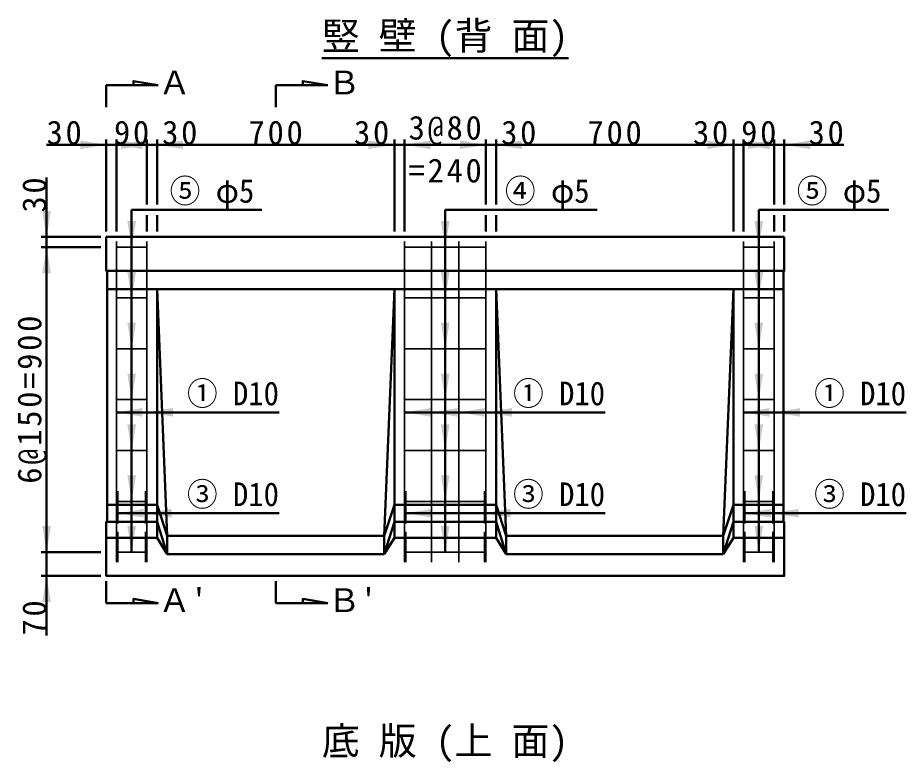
# Model space of a CAD drawing. Units: millimetres, scale not verified. Extents: x -2102 to 2102, y -1485 to 1485.
# Drawn here: x 93 to 912, y -762 to -76 of the extents above; entities that cross this region are included whole.
import ezdxf
from ezdxf.enums import TextEntityAlignment as Align

# ---------------------------------------------------------------- set-up
doc = ezdxf.new("R2010")
doc.units = ezdxf.units.MM
doc.header["$LTSCALE"] = 5
doc.linetypes.add('DASHED', pattern=[7.5, 6, -1.5])
doc.layers.add('0-0_V-nasSTD', color=7, linetype='Continuous', lineweight=50)
doc.styles.add('ＭＳ ゴシック', font='')
doc.styles.get('ＭＳ ゴシック').set_extended_font_data('MS Gothic')

msp = doc.modelspace()

# ---------------------------------------------------------------- linework, layer by layer
at = {"layer": '0-0_V-nasSTD'}
for p, q in [((373.53, -112.653), (601.03, -112.653)), ((174.78, -137.811), (174.78, -157.811)), ((199.78, -137.811), (174.78, -137.811)), ((199.78, -137.811), (222.82, -137.811)), ((331.03, -137.811), (331.03, -157.811)), ((356.03, -137.811), (331.03, -137.811)), ((356.03, -137.811), (379.07, -137.811)), ((174.78, -187.653), (174.78, -272.653)), ((184.155, -187.653), (184.155, -272.653)), ((212.28, -187.653), (212.28, -247.653)), ((221.655, -187.653), (221.655, -247.653)), ((440.405, -187.653), (440.405, -272.653)), ((449.78, -187.653), (449.78, -272.653)), ((524.78, -187.653), (524.78, -247.653)), ((534.155, -187.653), (534.155, -247.653)), ((752.905, -187.653), (752.905, -272.653)), ((762.28, -187.653), (762.28, -272.653)), ((790.405, -187.653), (790.405, -247.653)), ((799.78, -187.653), (799.78, -247.653)), ((174.78, -192.653), (119.78, -192.653)), ((184.155, -192.653), (174.78, -192.653)), ((212.28, -192.653), (184.155, -192.653)), ((221.655, -192.653), (212.28, -192.653)), ((440.405, -192.653), (221.655, -192.653)), ((449.78, -192.653), (440.405, -192.653)), ((524.78, -192.653), (449.78, -192.653)), ((534.155, -192.653), (524.78, -192.653)), ((534.155, -192.653), (752.905, -192.653)), ((752.905, -192.653), (762.28, -192.653)), ((762.28, -192.653), (790.405, -192.653)), ((790.405, -192.653), (799.78, -192.653)), ((799.78, -192.653), (854.78, -192.653)), ((198.217, -252.653), (318.217, -252.653)), ((198.217, -252.653), (198.217, -568.278)), ((487.28, -252.653), (627.28, -252.653)), ((487.28, -252.653), (487.28, -568.278)), ((776.342, -252.653), (896.342, -252.653)), ((776.342, -252.653), (776.342, -568.278)), ((212.28, -257.653), (212.28, -272.653)), ((221.655, -257.653), (221.655, -272.653)), ((524.78, -257.653), (524.78, -272.653)), ((534.155, -257.653), (534.155, -272.653)), ((790.405, -257.653), (790.405, -272.653)), ((799.78, -257.653), (799.78, -272.653)), ((114.78, -277.653), (169.78, -277.653)), ((169.78, -287.028), (114.78, -287.028)), ((119.78, -287.028), (119.78, -568.278)), ((174.78, -308.903), (175.561, -309.685)), ((799.78, -308.903), (174.78, -308.903)), ((798.998, -325.778), (175.561, -325.778)), ((221.655, -325.778), (231.03, -553.278)), ((221.655, -325.778), (221.655, -555.153)), ((431.03, -553.278), (440.405, -325.778)), ((440.405, -325.778), (440.405, -555.153)), ((534.155, -325.778), (543.53, -553.278)), ((534.155, -325.778), (534.155, -555.153)), ((743.53, -553.278), (752.905, -325.778)), ((752.905, -325.778), (752.905, -555.153)), ((334.155, -439.372), (184.155, -439.372)), ((634.78, -439.372), (449.78, -439.372)), ((912.28, -439.372), (762.28, -439.372)), ((175.561, -524.528), (221.655, -524.528)), ((334.155, -532.341), (185.405, -532.341)), ((221.655, -524.528), (231.03, -553.278)), ((440.405, -524.528), (431.03, -553.278)), ((440.405, -524.528), (534.155, -524.528)), ((634.78, -532.341), (451.03, -532.341)), ((534.155, -524.528), (543.53, -553.278)), ((752.905, -524.528), (798.998, -524.528)), ((912.28, -532.341), (763.53, -532.341)), ((174.78, -540.153), (221.655, -540.153)), ((221.655, -540.153), (231.03, -570.153)), ((431.03, -570.153), (440.405, -540.153)), ((440.405, -540.153), (534.155, -540.153)), ((534.155, -540.153), (543.53, -570.153)), ((752.905, -540.153), (743.53, -570.153)), ((752.905, -540.153), (799.78, -540.153)), ((174.78, -555.153), (221.655, -555.153)), ((221.655, -555.153), (231.03, -570.153)), ((231.03, -553.278), (431.03, -553.278)), ((231.03, -553.278), (231.03, -570.153)), ((431.03, -553.278), (431.03, -570.153)), ((431.03, -570.153), (440.405, -555.153)), ((440.405, -555.153), (534.155, -555.153)), ((534.155, -555.153), (543.53, -570.153)), ((543.53, -553.278), (743.53, -553.278)), ((543.53, -553.278), (543.53, -570.153)), ((752.905, -555.153), (743.53, -570.153)), ((752.905, -555.153), (799.78, -555.153)), ((169.78, -568.278), (114.78, -568.278)), ((119.78, -590.153), (119.78, -568.278)), ((231.03, -570.153), (431.03, -570.153)), ((543.53, -570.153), (743.53, -570.153)), ((169.78, -590.153), (114.78, -590.153)), ((119.78, -590.153), (119.78, -645.153)), ((174.78, -615.153), (174.78, -595.153)), ((331.03, -615.153), (331.03, -595.153)), ((199.78, -615.153), (174.78, -615.153)), ((199.78, -615.153), (222.82, -615.153)), ((356.03, -615.153), (331.03, -615.153)), ((356.03, -615.153), (379.07, -615.153))]:
    msp.add_line(p, q, dxfattribs=at)
at = {"layer": '0-0_V-nasSTD', "lineweight": 35}
for p, q in [((184.155, -281.673), (184.155, -577.341)), ((212.28, -281.673), (212.28, -577.341)), ((449.78, -281.673), (449.78, -577.341)), ((474.78, -281.673), (474.78, -577.341)), ((499.78, -281.673), (499.78, -577.341)), ((524.78, -281.673), (524.78, -577.341)), ((762.28, -281.673), (762.28, -577.341)), ((790.405, -281.673), (790.405, -577.341)), ((184.155, -287.028), (212.28, -287.028)), ((449.78, -287.028), (524.78, -287.028)), ((762.28, -287.028), (790.405, -287.028)), ((184.155, -333.903), (212.28, -333.903)), ((449.78, -333.903), (524.78, -333.903)), ((762.28, -333.903), (790.405, -333.903)), ((184.155, -380.778), (212.28, -380.778)), ((449.78, -380.778), (524.78, -380.778)), ((762.28, -380.778), (790.405, -380.778)), ((184.155, -427.653), (212.28, -427.653)), ((449.78, -427.653), (524.78, -427.653)), ((762.28, -427.653), (790.405, -427.653)), ((184.155, -474.528), (212.28, -474.528)), ((449.78, -474.528), (524.78, -474.528)), ((762.28, -474.528), (790.405, -474.528)), ((184.155, -521.403), (212.28, -521.403)), ((449.78, -521.403), (524.78, -521.403)), ((762.28, -521.403), (790.405, -521.403)), ((184.155, -568.278), (212.28, -568.278)), ((449.78, -568.278), (524.78, -568.278)), ((762.28, -568.278), (790.405, -568.278))]:
    msp.add_line(p, q, dxfattribs=at)
at = {"layer": '0-0_V-nasSTD', "linetype": 'DASHED', "lineweight": 35}
for p, q in [((185.405, -511.918), (185.405, -577.341)), ((211.03, -511.918), (211.03, -577.341)), ((451.03, -511.918), (451.03, -577.341)), ((523.53, -511.918), (523.53, -577.341)), ((763.53, -511.918), (763.53, -577.341)), ((789.155, -511.918), (789.155, -577.341))]:
    msp.add_line(p, q, dxfattribs=at)
at = {"layer": '0-0_V-nasSTD'}
for points in [[(199.78, -137.811), (199.78, -133.971), (222.82, -137.811)], [(356.03, -137.811), (356.03, -133.971), (379.07, -137.811)], [(119.78, -287.028), (119.78, -277.653), (119.78, -222.653)], [(799.78, -277.653), (174.78, -277.653), (174.78, -308.903)], [(799.78, -277.653), (799.78, -308.903), (798.998, -309.685)], [(174.78, -540.153), (175.561, -539.372), (175.561, -309.685)], [(799.78, -540.153), (798.998, -539.372), (798.998, -309.685)], [(752.905, -524.528), (743.53, -553.278), (743.53, -570.153)], [(174.78, -540.153), (174.78, -590.153), (799.78, -590.153), (799.78, -540.153)], [(199.78, -615.153), (199.78, -611.313), (222.82, -615.153)], [(356.03, -615.153), (356.03, -611.313), (379.07, -615.153)]]:
    msp.add_lwpolyline(points, dxfattribs=at)
for points in [[(150.78, -192.653), (150.78, -188.653), (174.78, -192.653)], [(150.78, -196.653), (150.78, -192.653), (174.78, -192.653)], [(184.155, -192.653), (208.155, -192.653), (208.155, -188.653)], [(184.155, -192.653), (208.155, -196.653), (208.155, -192.653)], [(188.28, -192.653), (188.28, -188.653), (212.28, -192.653)], [(188.28, -196.653), (188.28, -192.653), (212.28, -192.653)], [(221.655, -192.653), (245.655, -192.653), (245.655, -188.653)], [(221.655, -192.653), (245.655, -196.653), (245.655, -192.653)], [(416.405, -192.653), (416.405, -188.653), (440.405, -192.653)], [(416.405, -196.653), (416.405, -192.653), (440.405, -192.653)], [(449.78, -192.653), (473.78, -192.653), (473.78, -188.653)], [(449.78, -192.653), (473.78, -196.653), (473.78, -192.653)], [(500.78, -192.653), (500.78, -188.653), (524.78, -192.653)], [(500.78, -196.653), (500.78, -192.653), (524.78, -192.653)], [(534.155, -192.653), (558.155, -192.653), (558.155, -188.653)], [(534.155, -192.653), (558.155, -196.653), (558.155, -192.653)], [(728.905, -192.653), (728.905, -188.653), (752.905, -192.653)], [(728.905, -196.653), (728.905, -192.653), (752.905, -192.653)], [(762.28, -192.653), (786.28, -192.653), (786.28, -188.653)], [(762.28, -192.653), (786.28, -196.653), (786.28, -192.653)], [(766.405, -192.653), (766.405, -188.653), (790.405, -192.653)], [(766.405, -196.653), (766.405, -192.653), (790.405, -192.653)], [(799.78, -192.653), (823.78, -192.653), (823.78, -188.653)], [(799.78, -192.653), (823.78, -196.653), (823.78, -192.653)], [(115.78, -253.653), (119.78, -277.653), (119.78, -253.653)], [(119.78, -277.653), (119.78, -253.653), (123.78, -253.653)], [(194.217, -263.028), (198.217, -287.028), (198.217, -263.028)], [(198.217, -287.028), (198.217, -263.028), (202.217, -263.028)], [(483.28, -263.028), (487.28, -287.028), (487.28, -263.028)], [(487.28, -287.028), (487.28, -263.028), (491.28, -263.028)], [(772.342, -263.028), (776.342, -287.028), (776.342, -263.028)], [(776.342, -287.028), (776.342, -263.028), (780.342, -263.028)], [(115.78, -311.028), (119.78, -311.028), (119.78, -287.028)], [(119.78, -311.028), (119.78, -287.028), (123.78, -311.028)], [(194.217, -309.903), (198.217, -333.903), (198.217, -309.903)], [(198.217, -333.903), (198.217, -309.903), (202.217, -309.903)], [(483.28, -309.903), (487.28, -333.903), (487.28, -309.903)], [(487.28, -333.903), (487.28, -309.903), (491.28, -309.903)], [(772.342, -309.903), (776.342, -333.903), (776.342, -309.903)], [(776.342, -333.903), (776.342, -309.903), (780.342, -309.903)], [(194.217, -356.778), (198.217, -380.778), (198.217, -356.778)], [(198.217, -380.778), (198.217, -356.778), (202.217, -356.778)], [(483.28, -356.778), (487.28, -380.778), (487.28, -356.778)], [(487.28, -380.778), (487.28, -356.778), (491.28, -356.778)], [(772.342, -356.778), (776.342, -380.778), (776.342, -356.778)], [(776.342, -380.778), (776.342, -356.778), (780.342, -356.778)], [(194.217, -403.653), (198.217, -427.653), (198.217, -403.653)], [(198.217, -427.653), (198.217, -403.653), (202.217, -403.653)], [(483.28, -403.653), (487.28, -427.653), (487.28, -403.653)], [(487.28, -427.653), (487.28, -403.653), (491.28, -403.653)], [(772.342, -403.653), (776.342, -427.653), (776.342, -403.653)], [(776.342, -427.653), (776.342, -403.653), (780.342, -403.653)], [(184.155, -439.372), (208.155, -439.372), (208.155, -435.372)], [(184.155, -439.372), (208.155, -443.372), (208.155, -439.372)], [(212.28, -439.372), (236.28, -439.372), (236.28, -435.372)], [(212.28, -439.372), (236.28, -443.372), (236.28, -439.372)], [(449.78, -439.372), (473.78, -439.372), (473.78, -435.372)], [(449.78, -439.372), (473.78, -443.372), (473.78, -439.372)], [(474.78, -439.372), (498.78, -439.372), (498.78, -435.372)], [(474.78, -439.372), (498.78, -443.372), (498.78, -439.372)], [(499.78, -439.372), (523.78, -439.372), (523.78, -435.372)], [(499.78, -439.372), (523.78, -443.372), (523.78, -439.372)], [(524.78, -439.372), (548.78, -439.372), (548.78, -435.372)], [(524.78, -439.372), (548.78, -443.372), (548.78, -439.372)], [(762.28, -439.372), (786.28, -439.372), (786.28, -435.372)], [(762.28, -439.372), (786.28, -443.372), (786.28, -439.372)], [(790.405, -439.372), (814.405, -439.372), (814.405, -435.372)], [(790.405, -439.372), (814.405, -443.372), (814.405, -439.372)], [(194.217, -450.528), (198.217, -474.528), (198.217, -450.528)], [(198.217, -474.528), (198.217, -450.528), (202.217, -450.528)], [(483.28, -450.528), (487.28, -474.528), (487.28, -450.528)], [(487.28, -474.528), (487.28, -450.528), (491.28, -450.528)], [(772.342, -450.528), (776.342, -474.528), (776.342, -450.528)], [(776.342, -474.528), (776.342, -450.528), (780.342, -450.528)], [(194.217, -497.403), (198.217, -521.403), (198.217, -497.403)], [(198.217, -521.403), (198.217, -497.403), (202.217, -497.403)], [(483.28, -497.403), (487.28, -521.403), (487.28, -497.403)], [(487.28, -521.403), (487.28, -497.403), (491.28, -497.403)], [(772.342, -497.403), (776.342, -521.403), (776.342, -497.403)], [(776.342, -521.403), (776.342, -497.403), (780.342, -497.403)], [(185.405, -532.341), (209.405, -532.341), (209.405, -528.341)], [(185.405, -532.341), (209.405, -536.341), (209.405, -532.341)], [(211.03, -532.341), (235.03, -532.341), (235.03, -528.341)], [(211.03, -532.341), (235.03, -536.341), (235.03, -532.341)], [(451.03, -532.341), (475.03, -532.341), (475.03, -528.341)], [(451.03, -532.341), (475.03, -536.341), (475.03, -532.341)], [(523.53, -532.341), (547.53, -532.341), (547.53, -528.341)], [(523.53, -532.341), (547.53, -536.341), (547.53, -532.341)], [(763.53, -532.341), (787.53, -532.341), (787.53, -528.341)], [(763.53, -532.341), (787.53, -536.341), (787.53, -532.341)], [(789.155, -532.341), (813.155, -532.341), (813.155, -528.341)], [(789.155, -532.341), (813.155, -536.341), (813.155, -532.341)], [(115.78, -544.278), (119.78, -568.278), (119.78, -544.278)], [(119.78, -568.278), (119.78, -544.278), (123.78, -544.278)], [(194.217, -544.278), (198.217, -568.278), (198.217, -544.278)], [(198.217, -568.278), (198.217, -544.278), (202.217, -544.278)], [(483.28, -544.278), (487.28, -568.278), (487.28, -544.278)], [(487.28, -568.278), (487.28, -544.278), (491.28, -544.278)], [(772.342, -544.278), (776.342, -568.278), (776.342, -544.278)], [(776.342, -568.278), (776.342, -544.278), (780.342, -544.278)], [(115.78, -614.153), (119.78, -614.153), (119.78, -590.153)], [(119.78, -614.153), (119.78, -590.153), (123.78, -614.153)]]:
    msp.add_solid(points, dxfattribs=at)

# ---------------------------------------------------------------- texts
at = {"layer": '0-0_V-nasSTD', "style": 'ＭＳ ゴシック'}
for s, height, p in [('竪 壁 (背 面)', 25.66, (373.53, -112.653)), ('Ａ', 21.99, (222.82, -152.811)), ('Ｂ', 21.99, (379.07, -152.811)), ("Ａ'", 21.99, (222.82, -630.153)), ("Ｂ'", 21.99, (379.07, -630.153)), ('底 版 (上 面)', 25.66, (373.53, -762.818))]:
    msp.add_text(s, height=height, dxfattribs=at).set_placement(p, align=Align.BOTTOM_LEFT)
at = {"layer": '0-0_V-nasSTD', "style": 'ＭＳ ゴシック', "width": 0.95}
for s, p in [('⑤ φ5', (233.264, -252.653)), ('④ φ5', (542.327, -252.653)), ('⑤ φ5', (811.389, -252.653)), ('① D10', (249.202, -439.372)), ('① D10', (549.827, -439.372)), ('① D10', (827.327, -439.372)), ('③ D10', (249.202, -532.341)), ('③ D10', (549.827, -532.341)), ('③ D10', (827.327, -532.341))]:
    msp.add_text(s, height=21.85, dxfattribs=at).set_placement(p, align=Align.BOTTOM_LEFT)
at = {"layer": '0-0_V-nasSTD', "char_height": 21.99, "attachment_point": 7, "style": 'ＭＳ ゴシック'}
for s, insert in [('\\T1.17;30', (119.78, -192.653)), ('\\T1.17;90', (181.967, -192.653)), ('\\T1.17;30', (226.342, -192.653)), ('\\T1.17;700', (306.03, -192.653)), ('\\T1.17;30', (403.217, -192.653)), ('\\T1.17;3@80', (453.53, -192.653)), ('\\T1.17;30', (538.842, -192.653)), ('\\T1.17;700', (618.53, -192.653)), ('\\T1.17;30', (715.717, -192.653)), ('\\T1.17;90', (760.092, -192.653)), ('\\T1.17;30', (822.28, -192.653)), ('\\T1.17;=240', (453.53, -227.653))]:
    msp.add_mtext(s, dxfattribs=dict(at, insert=insert))
at = {"layer": '0-0_V-nasSTD', "char_height": 21.99, "attachment_point": 7, "rotation": 90, "style": 'ＭＳ ゴシック'}
for s, insert in [('\\T1.17;30', (119.78, -255.153)), ('\\T1.17;6@150=900', (119.78, -505.153)), ('\\T1.17;70', (119.78, -645.153))]:
    msp.add_mtext(s, dxfattribs=dict(at, insert=insert))

doc.saveas('drawing.dxf')
